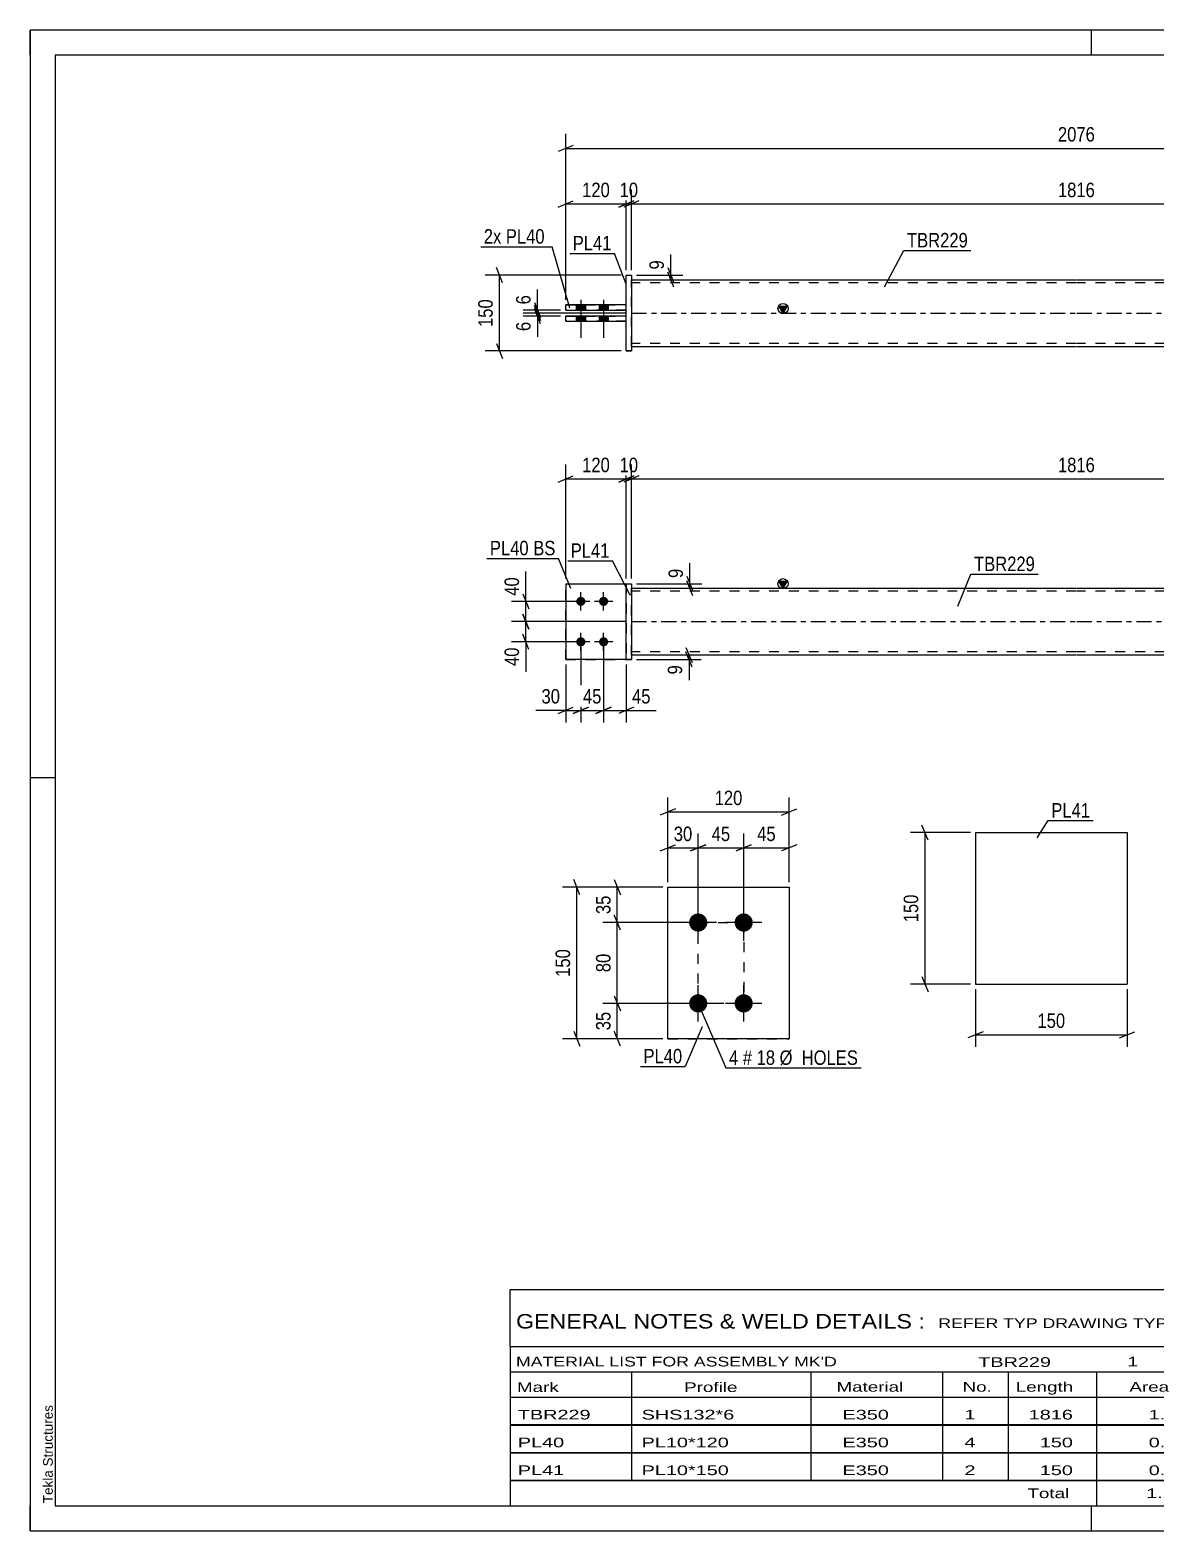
# Model space of a CAD drawing. Header units: millimetres. Extents: x 0 to 420, y 0 to 297.
# Drawn here: x 0 to 222.8, y 0 to 297 of the extents above; entities that cross this region are included whole.
import ezdxf

# ---------------------------------------------------------------- set-up
doc = ezdxf.new("R2010")
doc.units = ezdxf.units.MM
doc.linetypes.add('DXK_LINE_DOT2', pattern=[3.9198, 1.9599, -1.9599])
doc.linetypes.add('DXK_LINE_DOT3', pattern=[5.9187, 2.979, -0.9799, 0.9799, -0.9799])
doc.styles.add('Arial', font='ARIAL.TTF', dxfattribs={"height": 0.2})
doc.styles.add('Arial Narrow', font='ARIALN.TTF', dxfattribs={"height": 0.2})

# ---------------------------------------------------------------- blocks, each defined once
blk = doc.blocks.new('Unknown-582684440-1127')
at = {"color": 5, "linetype": 'Continuous'}
for p, q in [((420, 297), (0, 297)), ((0, 297), (0, 0)), ((0, 292), (0, 297)), ((210, 292), (210, 297)), ((415, 292), (5, 292)), ((5, 292), (5, 5)), ((5, 149), (0, 149)), ((0, 0), (0, 5)), ((5, 5), (415, 5)), ((210, 0), (210, 5)), ((0, 0), (420, 0))]:
    blk.add_line(p, q, dxfattribs=at)
at = {"color": 174, "linetype": 'Continuous', "style": 'Arial'}
blk.add_text('Tekla Structures', height=1.9102, rotation=90, dxfattribs=at).set_placement((4.5, 5.5))
blk = doc.blocks.new('Part-582684440-1392 - 1364')
at = {"color": 2, "linetype": 'Continuous'}
for p, q in [((105.97, 187.44), (117.97, 187.44)), ((105.97, 187.44), (105.97, 172.44)), ((117.97, 172.44), (105.97, 172.44)), ((105.97, 172.44), (105.97, 172.44))]:
    blk.add_line(p, q, dxfattribs=at)
at = {"color": 7, "linetype": 'DXK_LINE_DOT2'}
for p, q in [((105.97, 187.44), (117.97, 187.44)), ((117.97, 187.44), (117.97, 187.44)), ((117.97, 187.44), (117.97, 172.44)), ((105.97, 172.44), (117.97, 172.44)), ((105.97, 172.44), (105.97, 172.44))]:
    blk.add_line(p, q, dxfattribs=at)
blk = doc.blocks.new('Part-582684440-1397 - 1364')
at = {"color": 7, "linetype": 'DXK_LINE_DOT2'}
for p, q in [((105.97, 187.44), (117.97, 187.44)), ((105.97, 187.44), (117.97, 187.44)), ((105.97, 172.44), (105.97, 187.44)), ((117.97, 187.44), (117.97, 187.44)), ((117.97, 187.44), (117.97, 172.44)), ((105.97, 172.44), (117.97, 172.44)), ((117.97, 172.44), (105.97, 172.44)), ((105.97, 172.44), (105.97, 172.44))]:
    blk.add_line(p, q, dxfattribs=at)
blk = doc.blocks.new('Part-582684440-1412 - 1364')
at = {"color": 2, "linetype": 'Continuous'}
for p, q in [((117.97, 187.44), (118.97, 187.44)), ((117.97, 172.44), (117.97, 187.44)), ((118.97, 187.44), (118.97, 187.44)), ((118.97, 187.44), (118.97, 172.44)), ((117.97, 172.44), (118.97, 172.44))]:
    blk.add_line(p, q, dxfattribs=at)
at = {"color": 7, "linetype": 'DXK_LINE_DOT2'}
for p, q in [((117.97, 187.44), (118.97, 187.44)), ((118.97, 172.44), (117.97, 172.44)), ((117.97, 172.44), (117.97, 172.44)), ((118.97, 172.44), (118.97, 172.44))]:
    blk.add_line(p, q, dxfattribs=at)
blk = doc.blocks.new('Bolt-582684440-1414 - 1364')
at = {"linetype": 'Continuous'}
for points in [[(108.97, 183.04), (108.78, 183.06), (108.6, 183.12), (108.44, 183.21), (108.3, 183.34), (108.19, 183.49), (108.11, 183.66), (108.08, 183.85), (108.08, 184.03), (108.11, 184.22), (108.19, 184.39), (108.3, 184.54), (108.44, 184.67), (108.6, 184.76), (108.78, 184.82), (108.97, 184.84), (109.16, 184.82), (109.34, 184.76), (109.5, 184.67), (109.64, 184.54), (109.75, 184.39), (109.83, 184.22), (109.87, 184.03), (109.87, 183.85), (109.83, 183.66), (109.75, 183.49), (109.64, 183.34), (109.5, 183.21), (109.34, 183.12), (109.16, 183.06)], [(113.47, 183.04), (113.28, 183.06), (113.1, 183.12), (112.94, 183.21), (112.8, 183.34), (112.69, 183.49), (112.61, 183.66), (112.58, 183.85), (112.58, 184.03), (112.61, 184.22), (112.69, 184.39), (112.8, 184.54), (112.94, 184.67), (113.1, 184.76), (113.28, 184.82), (113.47, 184.84), (113.66, 184.82), (113.84, 184.76), (114, 184.67), (114.14, 184.54), (114.25, 184.39), (114.33, 184.22), (114.37, 184.03), (114.37, 183.85), (114.33, 183.66), (114.25, 183.49), (114.14, 183.34), (114, 183.21), (113.84, 183.12), (113.66, 183.06)], [(108.97, 175.04), (108.78, 175.06), (108.6, 175.12), (108.44, 175.21), (108.3, 175.34), (108.19, 175.49), (108.11, 175.66), (108.08, 175.85), (108.08, 176.03), (108.11, 176.22), (108.19, 176.39), (108.3, 176.54), (108.44, 176.67), (108.6, 176.76), (108.78, 176.82), (108.97, 176.84), (109.16, 176.82), (109.34, 176.76), (109.5, 176.67), (109.64, 176.54), (109.75, 176.39), (109.83, 176.22), (109.87, 176.03), (109.87, 175.85), (109.83, 175.66), (109.75, 175.49), (109.64, 175.34), (109.5, 175.21), (109.34, 175.12), (109.16, 175.06)], [(113.47, 175.04), (113.28, 175.06), (113.1, 175.12), (112.94, 175.21), (112.8, 175.34), (112.69, 175.49), (112.61, 175.66), (112.58, 175.85), (112.58, 176.03), (112.61, 176.22), (112.69, 176.39), (112.8, 176.54), (112.94, 176.67), (113.1, 176.76), (113.28, 176.82), (113.47, 176.84), (113.66, 176.82), (113.84, 176.76), (114, 176.67), (114.14, 176.54), (114.25, 176.39), (114.33, 176.22), (114.37, 176.03), (114.37, 175.85), (114.33, 175.66), (114.25, 175.49), (114.14, 175.34), (114, 175.21), (113.84, 175.12), (113.66, 175.06)]]:
    blk.add_hatch(color=1, dxfattribs=at).paths.add_polyline_path(points)
at = {"color": 1, "linetype": 'Continuous'}
for p, q in [((108.97, 182.14), (108.97, 185.74)), ((113.47, 182.14), (113.47, 185.74)), ((110.77, 183.94), (107.17, 183.94)), ((115.27, 183.94), (111.67, 183.94)), ((110.77, 175.94), (107.17, 175.94)), ((108.97, 174.14), (108.97, 177.74)), ((115.27, 175.94), (111.67, 175.94)), ((113.47, 174.14), (113.47, 177.74))]:
    blk.add_line(p, q, dxfattribs=at)
blk = doc.blocks.new('Part-582684440-1439 - 1364')
at = {"linetype": 'Continuous'}
blk.add_hatch(color=2, dxfattribs=at).paths.add_polyline_path([(148.97, 186.54), (148.17, 187.94), (149.77, 187.94)])
at = {"color": 2, "linetype": 'Continuous'}
for p, q in [((148.97, 186.54), (148.17, 187.94)), ((148.17, 187.94), (149.77, 187.94)), ((149.77, 187.94), (148.97, 186.54)), ((118.97, 186.54), (206.97, 186.54)), ((207.07, 186.54), (295.07, 186.54)), ((118.97, 173.34), (206.97, 173.34)), ((207.07, 173.34), (295.07, 173.34))]:
    blk.add_line(p, q, dxfattribs=at)
at = {"color": 7, "linetype": 'DXK_LINE_DOT2'}
for p, q in [((118.97, 173.34), (118.97, 186.54)), ((206.97, 185.94), (118.97, 185.94)), ((295.07, 185.94), (207.07, 185.94)), ((295.07, 173.34), (295.07, 186.54)), ((206.97, 173.94), (118.97, 173.94)), ((295.07, 173.94), (207.07, 173.94))]:
    blk.add_line(p, q, dxfattribs=at)
at = {"color": 7, "linetype": 'DXK_LINE_DOT3'}
for p, q in [((118.97, 179.94), (206.97, 179.94)), ((207.07, 179.94), (295.07, 179.94))]:
    blk.add_line(p, q, dxfattribs=at)
at = {"color": 2, "linetype": 'Continuous'}
blk.add_circle((148.97, 187.44), 1, dxfattribs=at)
blk = doc.blocks.new('Part-582684440-1771 - 1745')
at = {"color": 2, "linetype": 'Continuous'}
for p, q in [((117.97, 240.39), (105.97, 240.39)), ((105.97, 239.39), (105.97, 240.39)), ((105.97, 239.39), (117.97, 239.39)), ((105.97, 239.39), (105.97, 239.39)), ((117.97, 239.39), (117.97, 240.39))]:
    blk.add_line(p, q, dxfattribs=at)
at = {"color": 7, "linetype": 'DXK_LINE_DOT2'}
for p, q in [((105.97, 240.39), (117.97, 240.39)), ((117.97, 239.39), (105.97, 239.39))]:
    blk.add_line(p, q, dxfattribs=at)
blk = doc.blocks.new('Part-582684440-1751 - 1745')
at = {"linetype": 'Continuous'}
blk.add_hatch(color=2, dxfattribs=at).paths.add_polyline_path([(148.97, 240.99), (148.17, 242.39), (149.77, 242.39)])
at = {"color": 2, "linetype": 'Continuous'}
for p, q in [((118.97, 247.59), (206.97, 247.59)), ((207.07, 247.59), (295.07, 247.59)), ((148.97, 240.99), (148.17, 242.39)), ((148.17, 242.39), (149.77, 242.39)), ((149.77, 242.39), (148.97, 240.99)), ((118.97, 234.39), (206.97, 234.39)), ((207.07, 234.39), (295.07, 234.39))]:
    blk.add_line(p, q, dxfattribs=at)
at = {"color": 7, "linetype": 'DXK_LINE_DOT2'}
for p, q in [((118.97, 234.39), (118.97, 247.59)), ((206.97, 246.99), (118.97, 246.99)), ((295.07, 246.99), (207.07, 246.99)), ((295.07, 247.59), (295.07, 234.39)), ((206.97, 234.99), (118.97, 234.99)), ((295.07, 234.99), (207.07, 234.99))]:
    blk.add_line(p, q, dxfattribs=at)
at = {"color": 7, "linetype": 'DXK_LINE_DOT3'}
for p, q in [((118.97, 240.99), (206.97, 240.99)), ((207.07, 240.99), (295.07, 240.99))]:
    blk.add_line(p, q, dxfattribs=at)
at = {"color": 2, "linetype": 'Continuous'}
blk.add_circle((148.97, 241.89), 1, dxfattribs=at)
blk = doc.blocks.new('Part-582684440-1776 - 1745')
at = {"color": 2, "linetype": 'Continuous'}
for p, q in [((117.97, 242.59), (105.97, 242.59)), ((105.97, 241.59), (105.97, 242.59)), ((105.97, 241.59), (117.97, 241.59)), ((105.97, 241.59), (105.97, 241.59)), ((117.97, 241.59), (117.97, 242.59))]:
    blk.add_line(p, q, dxfattribs=at)
at = {"color": 7, "linetype": 'DXK_LINE_DOT2'}
for p, q in [((105.97, 242.59), (117.97, 242.59)), ((117.97, 241.59), (105.97, 241.59))]:
    blk.add_line(p, q, dxfattribs=at)
blk = doc.blocks.new('Part-582684440-1781 - 1745')
at = {"color": 2, "linetype": 'Continuous'}
for p, q in [((117.97, 248.49), (118.97, 248.49)), ((117.97, 233.49), (117.97, 248.49)), ((118.97, 248.49), (118.97, 248.49)), ((118.97, 248.49), (118.97, 233.49)), ((118.97, 233.49), (117.97, 233.49)), ((117.97, 233.49), (117.97, 233.49))]:
    blk.add_line(p, q, dxfattribs=at)
at = {"color": 7, "linetype": 'DXK_LINE_DOT2'}
for p, q in [((117.97, 248.49), (118.97, 248.49)), ((117.97, 233.49), (118.97, 233.49)), ((117.97, 233.49), (117.97, 233.49))]:
    blk.add_line(p, q, dxfattribs=at)
blk = doc.blocks.new('Bolt-582684440-1783 - 1745')
at = {"linetype": 'Continuous'}
for points in [[(108.07, 241.59), (109.87, 241.59), (109.87, 242.59), (108.07, 242.59)], [(108.07, 241.59), (109.87, 241.59), (109.87, 242.59), (108.07, 242.59)], [(112.57, 241.59), (114.37, 241.59), (114.37, 242.59), (112.57, 242.59)], [(112.57, 241.59), (114.37, 241.59), (114.37, 242.59), (112.57, 242.59)], [(108.07, 239.39), (109.87, 239.39), (109.87, 240.39), (108.07, 240.39)], [(108.07, 239.39), (109.87, 239.39), (109.87, 240.39), (108.07, 240.39)], [(112.57, 239.39), (114.37, 239.39), (114.37, 240.39), (112.57, 240.39)], [(112.57, 239.39), (114.37, 239.39), (114.37, 240.39), (112.57, 240.39)]]:
    blk.add_hatch(color=1, dxfattribs=at).paths.add_polyline_path(points)
at = {"color": 1, "linetype": 'Continuous'}
for p, q in [((108.97, 243.59), (108.97, 236.09)), ((108.97, 243.59), (108.97, 236.09)), ((113.47, 243.59), (113.47, 236.09)), ((113.47, 243.59), (113.47, 236.09)), ((108.07, 242.59), (108.07, 241.59)), ((108.07, 242.59), (108.07, 241.59)), ((109.87, 242.59), (109.87, 241.59)), ((109.87, 242.59), (109.87, 241.59)), ((112.57, 242.59), (112.57, 241.59)), ((112.57, 242.59), (112.57, 241.59)), ((114.37, 242.59), (114.37, 241.59)), ((114.37, 242.59), (114.37, 241.59)), ((108.07, 240.39), (108.07, 239.39)), ((108.07, 240.39), (108.07, 239.39)), ((109.87, 240.39), (109.87, 239.39)), ((109.87, 240.39), (109.87, 239.39)), ((112.57, 240.39), (112.57, 239.39)), ((112.57, 240.39), (112.57, 239.39)), ((114.37, 240.39), (114.37, 239.39)), ((114.37, 240.39), (114.37, 239.39))]:
    blk.add_line(p, q, dxfattribs=at)
blk = doc.blocks.new('Bolt-582684440-2085 - 2022')
at = {"linetype": 'Continuous'}
for points in [[(132.19, 118.6), (131.81, 118.63), (131.46, 118.75), (131.13, 118.94), (130.85, 119.19), (130.63, 119.5), (130.48, 119.84), (130.4, 120.21), (130.4, 120.58), (130.48, 120.95), (130.63, 121.3), (130.85, 121.6), (131.13, 121.85), (131.46, 122.04), (131.81, 122.16), (132.19, 122.2), (132.56, 122.16), (132.92, 122.04), (133.25, 121.85), (133.53, 121.6), (133.75, 121.3), (133.9, 120.95), (133.98, 120.58), (133.98, 120.21), (133.9, 119.84), (133.75, 119.5), (133.53, 119.19), (133.25, 118.94), (132.92, 118.75), (132.56, 118.63)], [(141.19, 118.6), (140.81, 118.63), (140.46, 118.75), (140.13, 118.94), (139.85, 119.19), (139.63, 119.5), (139.48, 119.84), (139.4, 120.21), (139.4, 120.58), (139.48, 120.95), (139.63, 121.3), (139.85, 121.6), (140.13, 121.85), (140.46, 122.04), (140.81, 122.16), (141.19, 122.2), (141.56, 122.16), (141.92, 122.04), (142.25, 121.85), (142.53, 121.6), (142.75, 121.3), (142.9, 120.95), (142.98, 120.58), (142.98, 120.21), (142.9, 119.84), (142.75, 119.5), (142.53, 119.19), (142.25, 118.94), (141.92, 118.75), (141.56, 118.63)], [(132.19, 102.6), (131.81, 102.63), (131.46, 102.75), (131.13, 102.94), (130.85, 103.19), (130.63, 103.5), (130.48, 103.84), (130.4, 104.21), (130.4, 104.58), (130.48, 104.95), (130.63, 105.3), (130.85, 105.6), (131.13, 105.85), (131.46, 106.04), (131.81, 106.16), (132.19, 106.2), (132.56, 106.16), (132.92, 106.04), (133.25, 105.85), (133.53, 105.6), (133.75, 105.3), (133.9, 104.95), (133.98, 104.58), (133.98, 104.21), (133.9, 103.84), (133.75, 103.5), (133.53, 103.19), (133.25, 102.94), (132.92, 102.75), (132.56, 102.63)], [(141.19, 102.6), (140.81, 102.63), (140.46, 102.75), (140.13, 102.94), (139.85, 103.19), (139.63, 103.5), (139.48, 103.84), (139.4, 104.21), (139.4, 104.58), (139.48, 104.95), (139.63, 105.3), (139.85, 105.6), (140.13, 105.85), (140.46, 106.04), (140.81, 106.16), (141.19, 106.2), (141.56, 106.16), (141.92, 106.04), (142.25, 105.85), (142.53, 105.6), (142.75, 105.3), (142.9, 104.95), (142.98, 104.58), (142.98, 104.21), (142.9, 103.84), (142.75, 103.5), (142.53, 103.19), (142.25, 102.94), (141.92, 102.75), (141.56, 102.63)]]:
    blk.add_hatch(color=1, dxfattribs=at).paths.add_polyline_path(points)
at = {"color": 1, "linetype": 'Continuous'}
for p, q in [((132.19, 116.8), (132.19, 124)), ((141.19, 116.8), (141.19, 124)), ((135.79, 120.4), (128.59, 120.4)), ((144.79, 120.4), (137.59, 120.4)), ((132.19, 100.8), (132.19, 108)), ((141.19, 100.8), (141.19, 108)), ((135.79, 104.4), (128.59, 104.4)), ((144.79, 104.4), (137.59, 104.4))]:
    blk.add_line(p, q, dxfattribs=at)
blk = doc.blocks.new('Part-582684440-2090 - 2022')
at = {"color": 2, "linetype": 'Continuous'}
for p, q in [((126.19, 127.4), (150.19, 127.4)), ((126.19, 97.4), (126.19, 127.4)), ((150.19, 127.4), (150.19, 127.4)), ((150.19, 127.4), (150.19, 97.4)), ((150.19, 97.4), (126.19, 97.4)), ((126.19, 97.4), (126.19, 97.4))]:
    blk.add_line(p, q, dxfattribs=at)
at = {"color": 7, "linetype": 'DXK_LINE_DOT2'}
for p, q in [((126.19, 127.4), (150.19, 127.4)), ((126.19, 97.4), (150.19, 97.4)), ((126.19, 97.4), (126.19, 97.4))]:
    blk.add_line(p, q, dxfattribs=at)
blk = doc.blocks.new('Part-582684440-2237 - 2231')
at = {"color": 2, "linetype": 'Continuous'}
for p, q in [((187.05, 138.19), (187.06, 108.19)), ((187.05, 138.19), (217.05, 138.19)), ((217.05, 138.19), (217.06, 108.19)), ((187.06, 108.19), (217.06, 108.19))]:
    blk.add_line(p, q, dxfattribs=at)
blk = doc.blocks.new('Rectangle-582684440-2216 - 2022')
at = {"color": 1, "linetype": 'DXK_LINE_DOT2'}
blk.add_lwpolyline([(132.19, 120.4), (141.19, 120.4), (141.19, 104.4), (132.19, 104.4), (132.19, 120.4)], close=True, dxfattribs=at)
blk = doc.blocks.new('StraightDimension-582684440-1601 - 1364')
at = {"color": 7, "linetype": 'Continuous'}
for p, q in [((97.49, 185.44), (98.69, 182.44)), ((107.97, 183.94), (95.24, 183.94)), ((98.69, 178.44), (97.49, 181.44)), ((98.09, 179.94), (98.09, 183.94)), ((117.97, 179.94), (95.24, 179.94))]:
    blk.add_line(p, q, dxfattribs=at)
at = {"color": 0}
blk.add_wipeout([(97.34, 189.32), (93.14, 189.32), (93.14, 184.46), (97.34, 184.46)], dxfattribs=at)
at = {"color": 7, "linetype": 'Continuous'}
blk.add_line((98.09, 183.94), (98.09, 189.85), dxfattribs=at)
blk.add_line((98.09, 183.94), (98.09, 189.85), dxfattribs=at)
at = {"color": 3, "style": 'Arial Narrow'}
blk.add_text('40', height=2.863, rotation=90.0002, dxfattribs=at).set_placement((96.74, 185.06))
blk = doc.blocks.new('StraightDimension-582684440-1572 - 1364')
at = {"color": 7, "linetype": 'Continuous'}
for p, q in [((108.97, 174.94), (108.97, 159.98)), ((105.97, 171.44), (105.97, 159.98)), ((104.47, 161.78), (107.47, 162.98)), ((105.97, 162.38), (108.97, 162.38)), ((110.47, 162.98), (107.47, 161.78))]:
    blk.add_line(p, q, dxfattribs=at)
at = {"color": 0}
blk.add_wipeout([(105.45, 163.13), (105.45, 167.33), (100.59, 167.33), (100.59, 163.13)], dxfattribs=at)
at = {"color": 7, "linetype": 'Continuous'}
blk.add_line((105.97, 162.38), (100.06, 162.38), dxfattribs=at)
blk.add_line((105.97, 162.38), (100.06, 162.38), dxfattribs=at)
at = {"color": 3, "style": 'Arial Narrow'}
blk.add_text('30', height=2.863, dxfattribs=at).set_placement((101.19, 163.73))
blk = doc.blocks.new('StraightDimension-582684440-1565 - 1364')
at = {"color": 7, "linetype": 'Continuous'}
for p, q in [((108.97, 174.94), (108.97, 159.98)), ((113.47, 174.94), (113.47, 159.98)), ((107.47, 161.78), (110.47, 162.98)), ((108.97, 162.38), (113.47, 162.38)), ((114.97, 162.98), (111.97, 161.78))]:
    blk.add_line(p, q, dxfattribs=at)
at = {"color": 0}
blk.add_wipeout([(113.65, 163.13), (113.65, 167.33), (108.79, 167.33), (108.79, 163.13)], dxfattribs=at)
at = {"color": 3, "style": 'Arial Narrow'}
blk.add_text('45', height=2.863, dxfattribs=at).set_placement((109.39, 163.73))
blk = doc.blocks.new('StraightDimension-582684440-1458 - 1364')
at = {"color": 7, "linetype": 'Continuous'}
for p, q in [((105.97, 188.44), (105.97, 211.01)), ((117.97, 188.44), (117.97, 211.01)), ((104.47, 207.56), (107.47, 208.76)), ((105.97, 208.16), (117.97, 208.16)), ((119.47, 208.76), (116.47, 207.56))]:
    blk.add_line(p, q, dxfattribs=at)
at = {"color": 0}
blk.add_wipeout([(115.31, 208.91), (115.31, 213.11), (108.63, 213.11), (108.63, 208.91)], dxfattribs=at)
at = {"color": 3, "style": 'Arial Narrow'}
blk.add_text('120', height=2.863, dxfattribs=at).set_placement((109.23, 209.51))
blk = doc.blocks.new('StraightDimension-582684440-1485 - 1364')
at = {"color": 7, "linetype": 'Continuous'}
for p, q in [((117.97, 188.44), (117.97, 211.01)), ((118.97, 188.44), (118.97, 211.01)), ((116.47, 207.56), (119.47, 208.76)), ((120.47, 208.76), (117.47, 207.56)), ((117.97, 208.16), (118.97, 208.16))]:
    blk.add_line(p, q, dxfattribs=at)
at = {"color": 0}
blk.add_wipeout([(120.9, 208.91), (120.9, 213.11), (116.04, 213.11), (116.04, 208.91)], dxfattribs=at)
at = {"color": 3, "style": 'Arial Narrow'}
blk.add_text('10', height=2.863, dxfattribs=at).set_placement((116.64, 209.51))
blk = doc.blocks.new('StraightDimension-582684440-1502 - 1364')
at = {"color": 7, "linetype": 'Continuous'}
for p, q in [((118.97, 188.44), (118.97, 211.01)), ((295.07, 188.44), (295.07, 211.01)), ((120.47, 208.76), (117.47, 207.56)), ((118.97, 208.16), (295.07, 208.16)), ((293.57, 207.56), (296.57, 208.76))]:
    blk.add_line(p, q, dxfattribs=at)
at = {"color": 0}
blk.add_wipeout([(211.28, 208.91), (211.28, 213.11), (202.76, 213.11), (202.76, 208.91)], dxfattribs=at)
at = {"color": 3, "style": 'Arial Narrow'}
blk.add_text('1816', height=2.863, dxfattribs=at).set_placement((203.36, 209.51))
blk = doc.blocks.new('StraightDimension-582684440-1552 - 1364')
at = {"color": 7, "linetype": 'Continuous'}
for p, q in [((113.47, 174.94), (113.47, 159.98)), ((117.97, 171.44), (117.97, 159.98)), ((111.97, 161.78), (114.97, 162.98)), ((113.47, 162.38), (117.97, 162.38)), ((119.47, 162.98), (116.47, 161.78))]:
    blk.add_line(p, q, dxfattribs=at)
at = {"color": 0}
blk.add_wipeout([(123.35, 163.13), (123.35, 167.33), (118.5, 167.33), (118.5, 163.13)], dxfattribs=at)
at = {"color": 7, "linetype": 'Continuous'}
blk.add_line((117.97, 162.38), (123.88, 162.38), dxfattribs=at)
blk.add_line((117.97, 162.38), (123.88, 162.38), dxfattribs=at)
at = {"color": 3, "style": 'Arial Narrow'}
blk.add_text('45', height=2.863, dxfattribs=at).set_placement((119.1, 163.73))
blk = doc.blocks.new('StraightDimension-582684440-1583 - 1364')
at = {"color": 7, "linetype": 'Continuous'}
for p, q in [((119.97, 173.34), (132.77, 173.34)), ((119.97, 172.44), (132.77, 172.44)), ((129.77, 174.84), (130.97, 171.84)), ((130.97, 170.94), (129.77, 173.94)), ((130.37, 172.44), (130.37, 173.34))]:
    blk.add_line(p, q, dxfattribs=at)
at = {"color": 0}
blk.add_wipeout([(129.62, 171.92), (125.42, 171.92), (125.42, 168.89), (129.62, 168.89)], dxfattribs=at)
at = {"color": 7, "linetype": 'Continuous'}
blk.add_line((130.37, 172.44), (130.37, 168.36), dxfattribs=at)
blk.add_line((130.37, 172.44), (130.37, 168.36), dxfattribs=at)
at = {"color": 3, "style": 'Arial Narrow'}
blk.add_text('9', height=2.86, rotation=90.0002, dxfattribs=at).set_placement((129.02, 169.49))
blk = doc.blocks.new('StraightDimension-582684440-1592 - 1364')
at = {"color": 7, "linetype": 'Continuous'}
for p, q in [((119.97, 187.44), (132.93, 187.44)), ((129.93, 188.94), (131.13, 185.94)), ((131.13, 185.04), (129.93, 188.04)), ((130.53, 186.54), (130.53, 187.44)), ((119.97, 186.54), (132.93, 186.54))]:
    blk.add_line(p, q, dxfattribs=at)
at = {"color": 0}
blk.add_wipeout([(129.78, 190.99), (125.58, 190.99), (125.58, 187.97), (129.78, 187.97)], dxfattribs=at)
at = {"color": 7, "linetype": 'Continuous'}
blk.add_line((130.53, 187.44), (130.53, 191.52), dxfattribs=at)
blk.add_line((130.53, 187.44), (130.53, 191.52), dxfattribs=at)
at = {"color": 3, "style": 'Arial Narrow'}
blk.add_text('9', height=2.86, rotation=90.0002, dxfattribs=at).set_placement((129.18, 188.57))
blk = doc.blocks.new('StraightDimension-582684440-1618 - 1364')
at = {"color": 7, "linetype": 'Continuous'}
for p, q in [((97.49, 181.44), (98.69, 178.44)), ((117.97, 179.94), (95.24, 179.94)), ((98.09, 175.94), (98.09, 179.94)), ((107.97, 175.94), (95.24, 175.94)), ((98.69, 174.44), (97.49, 177.44))]:
    blk.add_line(p, q, dxfattribs=at)
at = {"color": 0}
blk.add_wipeout([(97.34, 175.41), (93.14, 175.41), (93.14, 170.56), (97.34, 170.56)], dxfattribs=at)
at = {"color": 7, "linetype": 'Continuous'}
blk.add_line((98.09, 175.94), (98.09, 170.03), dxfattribs=at)
blk.add_line((98.09, 175.94), (98.09, 170.03), dxfattribs=at)
at = {"color": 3, "style": 'Arial Narrow'}
blk.add_text('40', height=2.863, rotation=90.0002, dxfattribs=at).set_placement((96.74, 171.16))
blk = doc.blocks.new('StraightDimension-582684440-1833 - 1745')
at = {"color": 7, "linetype": 'Continuous'}
for p, q in [((117.97, 240.99), (97.53, 240.99)), ((99.78, 242.49), (100.98, 239.49)), ((100.98, 238.89), (99.78, 241.89)), ((100.38, 240.39), (100.38, 240.99)), ((104.97, 240.39), (97.53, 240.39))]:
    blk.add_line(p, q, dxfattribs=at)
at = {"color": 0}
blk.add_wipeout([(99.63, 239.86), (95.43, 239.86), (95.43, 236.83), (99.63, 236.83)], dxfattribs=at)
at = {"color": 7, "linetype": 'Continuous'}
blk.add_line((100.38, 240.39), (100.38, 236.31), dxfattribs=at)
blk.add_line((100.38, 240.39), (100.38, 236.31), dxfattribs=at)
at = {"color": 3, "style": 'Arial Narrow'}
blk.add_text('6', height=2.86, rotation=90.0002, dxfattribs=at).set_placement((99.03, 237.43))
blk = doc.blocks.new('StraightDimension-582684440-1882 - 1745')
at = {"color": 7, "linetype": 'Continuous'}
for p, q in [((105.97, 243.59), (105.97, 265.43)), ((117.97, 249.49), (117.97, 265.43)), ((104.47, 261.98), (107.47, 263.18)), ((105.97, 262.58), (117.97, 262.58)), ((119.47, 263.18), (116.47, 261.98))]:
    blk.add_line(p, q, dxfattribs=at)
at = {"color": 0}
blk.add_wipeout([(115.31, 263.33), (115.31, 267.53), (108.63, 267.53), (108.63, 263.33)], dxfattribs=at)
at = {"color": 3, "style": 'Arial Narrow'}
blk.add_text('120', height=2.863, dxfattribs=at).set_placement((109.23, 263.93))
blk = doc.blocks.new('StraightDimension-582684440-1817 - 1745')
at = {"color": 7, "linetype": 'Continuous'}
for p, q in [((104.97, 241.59), (97.53, 241.59)), ((117.97, 240.99), (97.53, 240.99)), ((99.78, 243.09), (100.98, 240.09)), ((100.98, 239.49), (99.78, 242.49)), ((100.38, 240.99), (100.38, 241.59))]:
    blk.add_line(p, q, dxfattribs=at)
at = {"color": 0}
blk.add_wipeout([(99.63, 245.14), (95.43, 245.14), (95.43, 242.11), (99.63, 242.11)], dxfattribs=at)
at = {"color": 7, "linetype": 'Continuous'}
blk.add_line((100.38, 241.59), (100.38, 245.66), dxfattribs=at)
blk.add_line((100.38, 241.59), (100.38, 245.66), dxfattribs=at)
at = {"color": 3, "style": 'Arial Narrow'}
blk.add_text('6', height=2.86, rotation=90.0002, dxfattribs=at).set_placement((99.03, 242.71))
blk = doc.blocks.new('StraightDimension-582684440-1850 - 1745')
at = {"color": 7, "linetype": 'Continuous'}
for p, q in [((126.15, 249.99), (127.35, 246.99)), ((119.97, 248.49), (129.15, 248.49)), ((119.97, 247.59), (129.15, 247.59)), ((127.35, 246.09), (126.15, 249.09)), ((126.75, 247.59), (126.75, 248.49))]:
    blk.add_line(p, q, dxfattribs=at)
at = {"color": 0}
blk.add_wipeout([(126, 252.04), (121.8, 252.04), (121.8, 249.01), (126, 249.01)], dxfattribs=at)
at = {"color": 7, "linetype": 'Continuous'}
blk.add_line((126.75, 248.49), (126.75, 252.56), dxfattribs=at)
blk.add_line((126.75, 248.49), (126.75, 252.56), dxfattribs=at)
at = {"color": 3, "style": 'Arial Narrow'}
blk.add_text('9', height=2.86, rotation=90.0002, dxfattribs=at).set_placement((125.4, 249.61))
blk = doc.blocks.new('StraightDimension-582684440-1861 - 1745')
at = {"color": 7, "linetype": 'Continuous'}
for p, q in [((93.48, 246.99), (92.28, 249.99)), ((116.97, 248.49), (90.03, 248.49)), ((92.88, 233.49), (92.88, 248.49)), ((92.28, 234.99), (93.48, 231.99)), ((116.97, 233.49), (90.03, 233.49))]:
    blk.add_line(p, q, dxfattribs=at)
at = {"color": 0}
blk.add_wipeout([(92.13, 244.33), (87.93, 244.33), (87.93, 237.64), (92.13, 237.64)], dxfattribs=at)
at = {"color": 3, "style": 'Arial Narrow'}
blk.add_text('150', height=2.863, rotation=90.0002, dxfattribs=at).set_placement((91.53, 238.24))
blk = doc.blocks.new('StraightDimension-582684440-1872 - 1745')
at = {"color": 7, "linetype": 'Continuous'}
for p, q in [((117.97, 249.49), (117.97, 265.43)), ((118.97, 249.49), (118.97, 265.43)), ((116.47, 261.98), (119.47, 263.18)), ((120.47, 263.18), (117.47, 261.98)), ((117.97, 262.58), (118.97, 262.58))]:
    blk.add_line(p, q, dxfattribs=at)
at = {"color": 0}
blk.add_wipeout([(120.9, 263.33), (120.9, 267.53), (116.04, 267.53), (116.04, 263.33)], dxfattribs=at)
at = {"color": 3, "style": 'Arial Narrow'}
blk.add_text('10', height=2.863, dxfattribs=at).set_placement((116.64, 263.93))
blk = doc.blocks.new('StraightDimension-582684440-1892 - 1745')
at = {"color": 7, "linetype": 'Continuous'}
for p, q in [((118.97, 249.49), (118.97, 265.43)), ((295.07, 249.49), (295.07, 265.43)), ((120.47, 263.18), (117.47, 261.98)), ((118.97, 262.58), (295.07, 262.58)), ((293.57, 261.98), (296.57, 263.18))]:
    blk.add_line(p, q, dxfattribs=at)
at = {"color": 0}
blk.add_wipeout([(211.28, 263.33), (211.28, 267.53), (202.76, 267.53), (202.76, 263.33)], dxfattribs=at)
at = {"color": 3, "style": 'Arial Narrow'}
blk.add_text('1816', height=2.863, dxfattribs=at).set_placement((203.36, 263.93))
blk = doc.blocks.new('StraightDimension-582684440-1923 - 1745')
at = {"color": 7, "linetype": 'Continuous'}
for p, q in [((105.97, 243.59), (105.97, 276.43)), ((308.07, 243.59), (308.07, 276.43)), ((107.47, 274.18), (104.47, 272.98)), ((105.97, 273.58), (308.07, 273.58)), ((306.57, 272.98), (309.57, 274.18))]:
    blk.add_line(p, q, dxfattribs=at)
at = {"color": 0}
blk.add_wipeout([(211.28, 274.33), (211.28, 278.53), (202.76, 278.53), (202.76, 274.33)], dxfattribs=at)
at = {"color": 3, "style": 'Arial Narrow'}
blk.add_text('2076', height=2.863, dxfattribs=at).set_placement((203.36, 274.93))
blk = doc.blocks.new('StraightDimension-582684440-2094 - 2022')
at = {"color": 7, "linetype": 'Continuous'}
for p, q in [((127.69, 142.87), (124.69, 141.67)), ((126.19, 128.4), (126.19, 145.12)), ((148.69, 141.67), (151.69, 142.87)), ((150.19, 128.4), (150.19, 145.12)), ((126.19, 142.27), (150.19, 142.27))]:
    blk.add_line(p, q, dxfattribs=at)
at = {"color": 0}
blk.add_wipeout([(141.53, 143.02), (141.53, 147.22), (134.85, 147.22), (134.85, 143.02)], dxfattribs=at)
at = {"color": 3, "style": 'Arial Narrow'}
blk.add_text('120', height=2.863, dxfattribs=at).set_placement((135.45, 143.62))
blk = doc.blocks.new('StraightDimension-582684440-2114 - 2022')
at = {"color": 7, "linetype": 'Continuous'}
for p, q in [((126.19, 128.4), (126.19, 138.01)), ((132.19, 121.4), (132.19, 138.01)), ((124.69, 134.56), (127.69, 135.76)), ((126.19, 135.16), (132.19, 135.16)), ((133.69, 135.76), (130.69, 134.56))]:
    blk.add_line(p, q, dxfattribs=at)
at = {"color": 0}
blk.add_wipeout([(131.62, 135.91), (131.62, 140.11), (126.76, 140.11), (126.76, 135.91)], dxfattribs=at)
at = {"color": 3, "style": 'Arial Narrow'}
blk.add_text('30', height=2.863, dxfattribs=at).set_placement((127.36, 136.51))
blk = doc.blocks.new('StraightDimension-582684440-2154 - 2022')
at = {"color": 7, "linetype": 'Continuous'}
for p, q in [((108.79, 125.9), (107.59, 128.9)), ((125.19, 127.4), (105.34, 127.4)), ((108.19, 97.4), (108.19, 127.4)), ((107.59, 98.9), (108.79, 95.9)), ((125.19, 97.4), (105.34, 97.4))]:
    blk.add_line(p, q, dxfattribs=at)
at = {"color": 0}
blk.add_wipeout([(107.44, 115.74), (103.24, 115.74), (103.24, 109.05), (107.44, 109.05)], dxfattribs=at)
at = {"color": 3, "style": 'Arial Narrow'}
blk.add_text('150', height=2.863, rotation=90.0002, dxfattribs=at).set_placement((106.84, 109.65))
blk = doc.blocks.new('StraightDimension-582684440-2127 - 2022')
at = {"color": 7, "linetype": 'Continuous'}
for p, q in [((132.19, 121.4), (132.19, 138.01)), ((141.19, 121.4), (141.19, 138.01)), ((130.69, 134.56), (133.69, 135.76)), ((132.19, 135.16), (141.19, 135.16)), ((142.69, 135.76), (139.69, 134.56))]:
    blk.add_line(p, q, dxfattribs=at)
at = {"color": 0}
blk.add_wipeout([(139.12, 135.91), (139.12, 140.11), (134.26, 140.11), (134.26, 135.91)], dxfattribs=at)
at = {"color": 3, "style": 'Arial Narrow'}
blk.add_text('45', height=2.863, dxfattribs=at).set_placement((134.86, 136.51))
blk = doc.blocks.new('StraightDimension-582684440-2137 - 2022')
at = {"color": 7, "linetype": 'Continuous'}
for p, q in [((141.19, 121.4), (141.19, 138.01)), ((150.19, 128.4), (150.19, 138.01)), ((139.69, 134.56), (142.69, 135.76)), ((141.19, 135.16), (150.19, 135.16)), ((151.69, 135.76), (148.69, 134.56))]:
    blk.add_line(p, q, dxfattribs=at)
at = {"color": 0}
blk.add_wipeout([(148.12, 135.91), (148.12, 140.11), (143.26, 140.11), (143.26, 135.91)], dxfattribs=at)
at = {"color": 3, "style": 'Arial Narrow'}
blk.add_text('45', height=2.863, dxfattribs=at).set_placement((143.86, 136.51))
blk = doc.blocks.new('StraightDimension-582684440-2171 - 2022')
at = {"color": 7, "linetype": 'Continuous'}
for p, q in [((131.19, 104.4), (113.34, 104.4)), ((115.59, 105.9), (116.79, 102.9)), ((116.19, 97.4), (116.19, 104.4)), ((116.79, 95.9), (115.59, 98.9)), ((125.19, 97.4), (113.34, 97.4))]:
    blk.add_line(p, q, dxfattribs=at)
at = {"color": 0}
blk.add_wipeout([(115.44, 103.32), (111.24, 103.32), (111.24, 98.47), (115.44, 98.47)], dxfattribs=at)
at = {"color": 3, "style": 'Arial Narrow'}
blk.add_text('35', height=2.863, rotation=90.0002, dxfattribs=at).set_placement((114.84, 99.07))
blk = doc.blocks.new('StraightDimension-582684440-2187 - 2022')
at = {"color": 7, "linetype": 'Continuous'}
for p, q in [((116.79, 118.9), (115.59, 121.9)), ((131.19, 120.4), (113.34, 120.4)), ((116.19, 104.4), (116.19, 120.4)), ((131.19, 104.4), (113.34, 104.4)), ((115.59, 105.9), (116.79, 102.9))]:
    blk.add_line(p, q, dxfattribs=at)
at = {"color": 0}
blk.add_wipeout([(115.44, 114.82), (111.24, 114.82), (111.24, 109.97), (115.44, 109.97)], dxfattribs=at)
at = {"color": 3, "style": 'Arial Narrow'}
blk.add_text('80', height=2.863, rotation=90.0002, dxfattribs=at).set_placement((114.84, 110.57))
blk = doc.blocks.new('StraightDimension-582684440-2200 - 2022')
at = {"color": 7, "linetype": 'Continuous'}
for p, q in [((115.59, 128.9), (116.79, 125.9)), ((125.19, 127.4), (113.34, 127.4)), ((116.19, 120.4), (116.19, 127.4)), ((116.79, 118.9), (115.59, 121.9)), ((131.19, 120.4), (113.34, 120.4))]:
    blk.add_line(p, q, dxfattribs=at)
at = {"color": 0}
blk.add_wipeout([(115.44, 126.32), (111.24, 126.32), (111.24, 121.47), (115.44, 121.47)], dxfattribs=at)
at = {"color": 3, "style": 'Arial Narrow'}
blk.add_text('35', height=2.863, rotation=90.0002, dxfattribs=at).set_placement((114.84, 122.07))
blk = doc.blocks.new('StraightDimension-582684440-2239 - 2231')
at = {"color": 7, "linetype": 'Continuous'}
for p, q in [((177.66, 136.69), (176.46, 139.69)), ((186.05, 138.19), (174.21, 138.19)), ((177.06, 108.19), (177.06, 138.19)), ((186.06, 108.19), (174.21, 108.19)), ((176.46, 109.69), (177.66, 106.69))]:
    blk.add_line(p, q, dxfattribs=at)
at = {"color": 0}
blk.add_wipeout([(176.3, 126.53), (172.1, 126.53), (172.1, 119.85), (176.3, 119.85)], dxfattribs=at)
at = {"color": 3, "style": 'Arial Narrow'}
blk.add_text('150', height=2.863, rotation=90.0002, dxfattribs=at).set_placement((175.71, 120.45))
blk = doc.blocks.new('StraightDimension-582684440-2246 - 2231')
at = {"color": 7, "linetype": 'Continuous'}
for p, q in [((187.06, 107.19), (187.06, 95.79)), ((217.06, 107.19), (217.06, 95.79)), ((188.56, 98.79), (185.56, 97.59)), ((187.06, 98.19), (217.06, 98.19)), ((215.56, 97.59), (218.56, 98.79))]:
    blk.add_line(p, q, dxfattribs=at)
at = {"color": 0}
blk.add_wipeout([(205.4, 98.94), (205.4, 103.14), (198.71, 103.14), (198.71, 98.94)], dxfattribs=at)
at = {"color": 3, "style": 'Arial Narrow'}
blk.add_text('150', height=2.863, dxfattribs=at).set_placement((199.31, 99.54))
blk = doc.blocks.new('Unknown-582684440-2781')
at = {"color": 7, "linetype": 'Continuous'}
for p, q in [((95, 47.75), (255, 47.75)), ((95, 36.5), (95, 47.75)), ((255, 47.75), (255, 36.5)), ((95, 36.5), (255, 36.5)), ((95, 36.5), (95, 31.5)), ((255, 36.5), (255, 31.5)), ((95, 31.5), (255, 31.5)), ((95, 31.5), (95, 26.5)), ((119, 31.5), (119, 26.5)), ((154.5, 31.5), (154.5, 26.5)), ((180.5, 31.5), (180.5, 26.5)), ((193.5, 31.5), (193.5, 26.5)), ((211, 31.5), (211, 26.5)), ((233, 31.5), (233, 26.5)), ((255, 31.5), (255, 26.5)), ((95, 26.5), (255, 26.5)), ((95, 26.45), (95, 21.05)), ((95, 26.45), (255, 26.45)), ((119, 26.5), (119, 21)), ((154.5, 26.5), (154.5, 21)), ((180.5, 26.5), (180.5, 21)), ((193.5, 26.5), (193.5, 21)), ((211, 26.5), (211, 21)), ((233, 26.5), (233, 21)), ((255, 26.45), (255, 21.05)), ((95, 21.05), (255, 21.05)), ((95, 20.95), (95, 15.55)), ((95, 20.95), (255, 20.95)), ((119, 21), (119, 15.5)), ((154.5, 21), (154.5, 15.5)), ((180.5, 21), (180.5, 15.5)), ((193.5, 21), (193.5, 15.5)), ((211, 21), (211, 15.5)), ((233, 21), (233, 15.5)), ((255, 20.95), (255, 15.55)), ((95, 15.55), (255, 15.55)), ((95, 15.45), (95, 10.05)), ((95, 15.45), (255, 15.45)), ((119, 15.5), (119, 10)), ((154.5, 15.5), (154.5, 10)), ((180.5, 15.5), (180.5, 10)), ((193.5, 15.5), (193.5, 10)), ((211, 15.5), (211, 10)), ((233, 15.5), (233, 10)), ((255, 15.45), (255, 10.05)), ((95, 10.05), (255, 10.05)), ((95, 10), (255, 10)), ((95, 10), (95, 5)), ((211, 10), (211, 5)), ((233, 10), (233, 5)), ((255, 10), (255, 5)), ((95, 5), (255, 5))]:
    blk.add_line(p, q, dxfattribs=at)
at = {"color": 7, "style": 'Arial Narrow'}
for s, height, width, p in [('GENERAL NOTES & WELD DETAILS :', 2.8633, 1.4, (96.15, 40.06)), ('REFER TYP DRAWING TYP-01', 1.9089, 1.6, (179.7, 40.16)), ("MATERIAL LIST FOR ASSEMBLY MK'D", 1.9089, 1.6, (96.15, 32.56)), ('TBR229', 1.909, 1.794707, (187.59, 32.47)), ('1', 1.91, 1.794707, (217.08, 32.56)), ('No. Required', 1.9089, 1.6, (226.41, 32.56)), ('Mark', 1.909, 1.7, (96.34, 27.5)), ('Profile', 1.909, 1.7, (129.41, 27.5)), ('Material', 1.909, 1.7, (159.54, 27.56)), ('No.', 1.909, 1.7, (184.5, 27.56)), ('Length', 1.909, 1.7, (195, 27.56)), ('Area', 1.909, 1.7, (217.5, 27.56)), ('Weight', 1.909, 1.7, (237, 27.56))]:
    blk.add_text(s, height=height, dxfattribs=dict(at, width=width)).set_placement(p)
at = {"color": 7, "linetype": 'Continuous', "style": 'Arial Narrow'}
for s, height, width, p in [('TBR229', 1.909, 1.794707, (96.5, 22.06)), ('SHS132*6', 1.909, 1.794707, (121, 22.06)), ('E350', 1.909, 1.794707, (160.74, 22.06)), ('1', 1.91, 1.794707, (184.86, 22.06)), ('1816', 1.909, 1.794707, (197.58, 22.06)), ('1.0', 1.909, 1.794707, (221.32, 22.06)), ('43.1', 1.909, 1.794707, (240.14, 22.06)), ('PL40', 1.909, 1.794707, (96.5, 16.56)), ('PL10*120', 1.909, 1.794707, (121, 16.56)), ('E350', 1.909, 1.794707, (160.74, 16.56)), ('4', 1.91, 1.794707, (184.86, 16.56)), ('150', 1.909, 1.794707, (199.77, 16.56)), ('0.0', 1.909, 1.794707, (221.32, 16.56)), ('5.7', 1.909, 1.794707, (242.33, 16.56)), ('PL41', 1.909, 1.794707, (96.5, 11.06)), ('PL10*150', 1.909, 1.794707, (121, 11.06)), ('E350', 1.909, 1.794707, (160.74, 11.06)), ('2', 1.91, 1.794707, (184.86, 11.06)), ('150', 1.909, 1.794707, (199.77, 11.06)), ('0.1', 1.909, 1.794707, (221.32, 11.06)), ('3.5', 1.909, 1.794707, (242.33, 11.06)), ('Total', 1.909, 1.7, (197.33, 6.5)), ('1.2', 1.909, 1.794707, (220.83, 6.5)), ('52.3', 1.909, 1.794707, (240.14, 6.5))]:
    blk.add_text(s, height=height, dxfattribs=dict(at, width=width)).set_placement(p)
blk = doc.blocks.new('Mark-582684440-1408 - 1364')
at = {"color": 0}
blk.add_wipeout([(114.64, 192.56), (114.64, 195.56), (106.97, 195.56), (106.97, 192.56)], dxfattribs=at)
blk.add_wipeout([(114.64, 192.56), (114.64, 195.56), (106.97, 195.56), (106.97, 192.56)], dxfattribs=at)
at = {"color": 30, "linetype": 'Continuous'}
for p in [(106.37, 191.96), (118.75, 185.2)]:
    blk.add_line(p, (115.24, 191.96), dxfattribs=at)
at = {"color": 3, "style": 'Arial Narrow'}
blk.add_text('PL41', height=2.863, dxfattribs=at).set_placement((106.97, 192.56))
blk = doc.blocks.new('Mark-582684440-1435 - 1364')
at = {"color": 0}
blk.add_wipeout([(198.82, 189.94), (198.82, 192.94), (186.76, 192.94), (186.76, 189.94)], dxfattribs=at)
blk.add_wipeout([(198.82, 189.94), (198.82, 192.94), (186.76, 192.94), (186.76, 189.94)], dxfattribs=at)
at = {"color": 30, "linetype": 'Continuous'}
for p, q in [((183.56, 182.99), (186.16, 189.34)), ((186.16, 189.34), (199.42, 189.34))]:
    blk.add_line(p, q, dxfattribs=at)
at = {"color": 3, "style": 'Arial Narrow'}
blk.add_text('TBR229', height=2.863, dxfattribs=at).set_placement((186.76, 189.94))
blk = doc.blocks.new('MarkSet-582684440-1736 - 1364')
at = {"color": 0}
blk.add_wipeout([(98.66, 193.06), (98.66, 196.06), (90.98, 196.06), (90.98, 193.06)], dxfattribs=at)
blk.add_wipeout([(98.66, 193.06), (98.66, 196.06), (90.98, 196.06), (90.98, 193.06)], dxfattribs=at)
blk.add_wipeout([(103.94, 193.06), (103.94, 196.06), (99.56, 196.06), (99.56, 193.06)], dxfattribs=at)
blk.add_wipeout([(103.94, 193.06), (103.94, 196.06), (99.56, 196.06), (99.56, 193.06)], dxfattribs=at)
at = {"color": 30, "linetype": 'Continuous'}
for p in [(90.38, 192.46), (107.01, 186.5)]:
    blk.add_line(p, (104.54, 192.46), dxfattribs=at)
at = {"color": 3, "style": 'Arial Narrow'}
for s, p in [('PL40', (90.98, 193.06)), ('BS', (99.56, 193.06))]:
    blk.add_text(s, height=2.863, dxfattribs=at).set_placement(p)
blk = doc.blocks.new('MarkSet-582684440-1961 - 1745')
at = {"color": 30, "linetype": 'Continuous'}
blk.add_line((106.82, 241.97), (103.32, 254.13), dxfattribs=at)
at = {"color": 0}
blk.add_wipeout([(93.24, 254.73), (93.24, 257.73), (89.77, 257.73), (89.77, 254.73)], dxfattribs=at)
blk.add_wipeout([(93.24, 254.73), (93.24, 257.73), (89.77, 257.73), (89.77, 254.73)], dxfattribs=at)
blk.add_wipeout([(101.82, 254.73), (101.82, 257.73), (94.14, 257.73), (94.14, 254.73)], dxfattribs=at)
blk.add_wipeout([(101.82, 254.73), (101.82, 257.73), (94.14, 257.73), (94.14, 254.73)], dxfattribs=at)
at = {"color": 30, "linetype": 'Continuous'}
blk.add_line((89.17, 254.13), (103.32, 254.13), dxfattribs=at)
at = {"color": 3, "style": 'Arial Narrow'}
for s, p in [('2x', (89.77, 254.73)), ('PL40', (94.14, 254.73))]:
    blk.add_text(s, height=2.863, dxfattribs=at).set_placement(p)
blk = doc.blocks.new('Mark-582684440-1747 - 1745')
at = {"color": 0}
blk.add_wipeout([(185.56, 253.98), (185.56, 256.98), (173.5, 256.98), (173.5, 253.98)], dxfattribs=at)
blk.add_wipeout([(185.56, 253.98), (185.56, 256.98), (173.5, 256.98), (173.5, 253.98)], dxfattribs=at)
at = {"color": 30, "linetype": 'Continuous'}
for p, q in [((169.06, 246.21), (172.9, 253.38)), ((172.9, 253.38), (186.16, 253.38))]:
    blk.add_line(p, q, dxfattribs=at)
at = {"color": 3, "style": 'Arial Narrow'}
blk.add_text('TBR229', height=2.863, dxfattribs=at).set_placement((173.5, 253.98))
blk = doc.blocks.new('Mark-582684440-1777 - 1745')
at = {"color": 0}
blk.add_wipeout([(115.04, 253.4), (115.04, 256.4), (107.37, 256.4), (107.37, 253.4)], dxfattribs=at)
blk.add_wipeout([(115.04, 253.4), (115.04, 256.4), (107.37, 256.4), (107.37, 253.4)], dxfattribs=at)
at = {"color": 30, "linetype": 'Continuous'}
for p in [(106.77, 252.8), (117.97, 246.72)]:
    blk.add_line(p, (115.64, 252.8), dxfattribs=at)
at = {"color": 3, "style": 'Arial Narrow'}
blk.add_text('PL41', height=2.863, dxfattribs=at).set_placement((107.37, 253.4))
blk = doc.blocks.new('Mark-582684440-2081 - 2022')
at = {"color": 0}
blk.add_wipeout([(140.11, 92.23), (140.11, 95.23), (138.28, 95.23), (138.28, 92.23)], dxfattribs=at)
blk.add_wipeout([(140.11, 92.23), (140.11, 95.23), (138.28, 95.23), (138.28, 92.23)], dxfattribs=at)
at = {"color": 7, "linetype": 'Continuous'}
blk.add_line((132.19, 104.4), (137.68, 91.63), dxfattribs=at)
at = {"color": 0}
blk.add_wipeout([(142.84, 92.23), (142.84, 95.23), (141.01, 95.23), (141.01, 92.23)], dxfattribs=at)
blk.add_wipeout([(142.84, 92.23), (142.84, 95.23), (141.01, 95.23), (141.01, 92.23)], dxfattribs=at)
at = {"color": 3, "style": 'Arial Narrow'}
blk.add_text('4', height=2.86, dxfattribs=at).set_placement((138.28, 92.23))
at = {"color": 0}
blk.add_wipeout([(147.39, 92.23), (147.39, 95.23), (143.74, 95.23), (143.74, 92.23)], dxfattribs=at)
blk.add_wipeout([(147.39, 92.23), (147.39, 95.23), (143.74, 95.23), (143.74, 92.23)], dxfattribs=at)
at = {"color": 3, "style": 'Arial Narrow'}
blk.add_text('#', height=2.86, dxfattribs=at).set_placement((141.01, 92.23))
at = {"color": 0}
blk.add_wipeout([(163.82, 92.23), (163.82, 95.23), (148.29, 95.23), (148.29, 92.23)], dxfattribs=at)
blk.add_wipeout([(163.82, 92.23), (163.82, 95.23), (148.29, 95.23), (148.29, 92.23)], dxfattribs=at)
at = {"color": 7, "linetype": 'Continuous'}
blk.add_line((137.68, 91.63), (164.42, 91.63), dxfattribs=at)
at = {"color": 3, "style": 'Arial Narrow'}
for s, p in [('18', (143.74, 92.23)), ('Ø  HOLES', (148.29, 92.23))]:
    blk.add_text(s, height=2.863, dxfattribs=at).set_placement(p)
blk = doc.blocks.new('Mark-582684440-2086 - 2022')
at = {"color": 0}
blk.add_wipeout([(129.04, 92.53), (129.04, 95.53), (121.36, 95.53), (121.36, 92.53)], dxfattribs=at)
blk.add_wipeout([(129.04, 92.53), (129.04, 95.53), (121.36, 95.53), (121.36, 92.53)], dxfattribs=at)
at = {"color": 30, "linetype": 'Continuous'}
for p in [(132.95, 99.78), (120.76, 91.93)]:
    blk.add_line(p, (129.64, 91.93), dxfattribs=at)
at = {"color": 3, "style": 'Arial Narrow'}
blk.add_text('PL40', height=2.863, dxfattribs=at).set_placement((121.36, 92.53))
blk = doc.blocks.new('Mark-582684440-2233 - 2231')
at = {"color": 0}
blk.add_wipeout([(209.73, 141.17), (209.73, 144.17), (202.05, 144.17), (202.05, 141.17)], dxfattribs=at)
blk.add_wipeout([(209.73, 141.17), (209.73, 144.17), (202.05, 144.17), (202.05, 141.17)], dxfattribs=at)
at = {"color": 30, "linetype": 'Continuous'}
for p, q in [((199.22, 137.13), (201.45, 140.57)), ((201.45, 140.57), (210.33, 140.57))]:
    blk.add_line(p, q, dxfattribs=at)
at = {"color": 3, "style": 'Arial Narrow'}
blk.add_text('PL41', height=2.863, dxfattribs=at).set_placement((202.05, 141.17))

msp = doc.modelspace()

# ---------------------------------------------------------------- block references
for name in ['Unknown-582684440-1127', 'Part-582684440-1781 - 1745', 'Part-582684440-1751 - 1745', 'Bolt-582684440-1783 - 1745', 'Part-582684440-1776 - 1745', 'Part-582684440-1771 - 1745', 'Part-582684440-1392 - 1364', 'Part-582684440-1397 - 1364', 'Part-582684440-1412 - 1364', 'Part-582684440-1439 - 1364', 'Bolt-582684440-1414 - 1364', 'Part-582684440-2237 - 2231', 'Part-582684440-2090 - 2022', 'Bolt-582684440-2085 - 2022', 'Rectangle-582684440-2216 - 2022', 'Unknown-582684440-2781']:
    msp.add_blockref(name, (0, 0))

# ---------------------------------------------------------------- next in the draw order: block references
for name in ['StraightDimension-582684440-1833 - 1745', 'StraightDimension-582684440-1601 - 1364', 'StraightDimension-582684440-1572 - 1364', 'StraightDimension-582684440-2094 - 2022', 'Mark-582684440-2233 - 2231', 'StraightDimension-582684440-2239 - 2231']:
    msp.add_blockref(name, (0, 0))

# ---------------------------------------------------------------- next in the draw order: block references
for name in ['StraightDimension-582684440-1882 - 1745', 'StraightDimension-582684440-1458 - 1364', 'StraightDimension-582684440-1565 - 1364', 'StraightDimension-582684440-2114 - 2022', 'StraightDimension-582684440-2246 - 2231']:
    msp.add_blockref(name, (0, 0))

# ---------------------------------------------------------------- next in the draw order: block references
for name in ['StraightDimension-582684440-1850 - 1745', 'StraightDimension-582684440-1817 - 1745', 'StraightDimension-582684440-1485 - 1364', 'StraightDimension-582684440-1552 - 1364', 'StraightDimension-582684440-2127 - 2022', 'StraightDimension-582684440-2154 - 2022']:
    msp.add_blockref(name, (0, 0))

# ---------------------------------------------------------------- next in the draw order: block references
for name in ['StraightDimension-582684440-1861 - 1745', 'StraightDimension-582684440-1502 - 1364', 'StraightDimension-582684440-1618 - 1364', 'StraightDimension-582684440-1583 - 1364', 'StraightDimension-582684440-2137 - 2022', 'StraightDimension-582684440-2171 - 2022']:
    msp.add_blockref(name, (0, 0))

# ---------------------------------------------------------------- next in the draw order: block references
for name in ['StraightDimension-582684440-1872 - 1745', 'StraightDimension-582684440-1592 - 1364', 'Mark-582684440-1435 - 1364', 'StraightDimension-582684440-2187 - 2022']:
    msp.add_blockref(name, (0, 0))

# ---------------------------------------------------------------- next in the draw order: block references
for name in ['StraightDimension-582684440-1892 - 1745', 'Mark-582684440-1408 - 1364', 'StraightDimension-582684440-2200 - 2022', 'Mark-582684440-2081 - 2022']:
    msp.add_blockref(name, (0, 0))

# ---------------------------------------------------------------- next in the draw order: block references
for name in ['StraightDimension-582684440-1923 - 1745', 'MarkSet-582684440-1736 - 1364', 'Mark-582684440-2086 - 2022']:
    msp.add_blockref(name, (0, 0))

# ---------------------------------------------------------------- next in the draw order: block references
for name in ['MarkSet-582684440-1961 - 1745', 'Mark-582684440-1747 - 1745']:
    msp.add_blockref(name, (0, 0))

# ---------------------------------------------------------------- next in the draw order: block references
msp.add_blockref('Mark-582684440-1777 - 1745', (0, 0))

doc.saveas('drawing.dxf')
